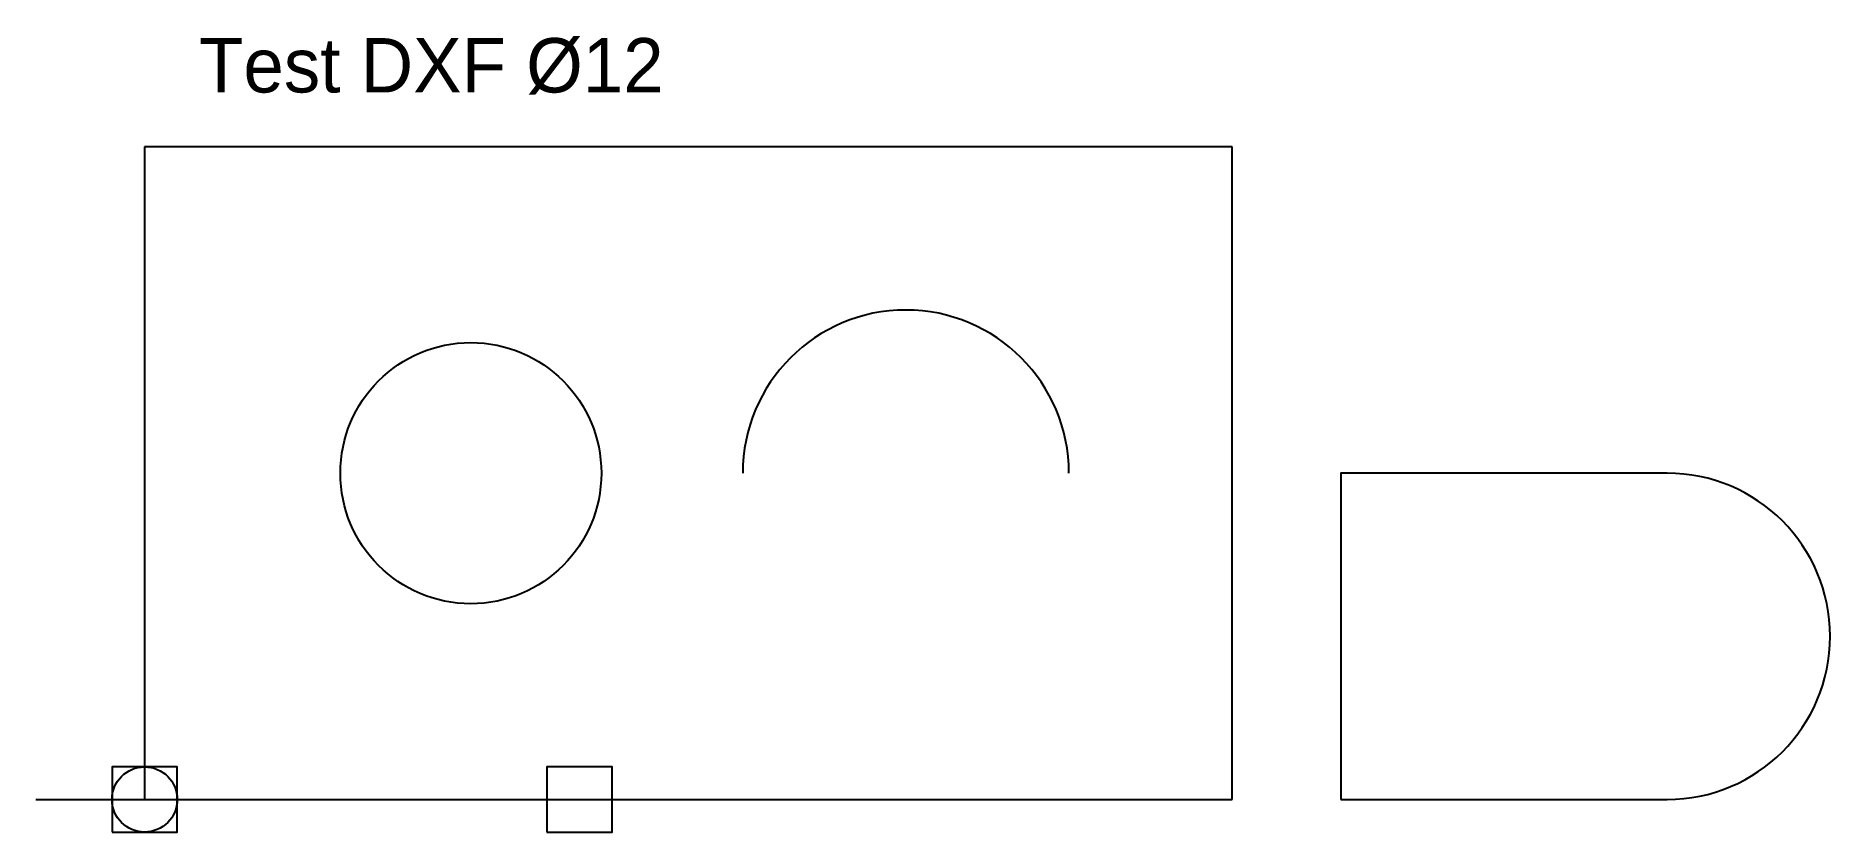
# Model space of a CAD drawing. Extents: x -10 to 155, y -3 to 70.
import ezdxf

# ---------------------------------------------------------------- set-up
doc = ezdxf.new("R2010")
doc.units = 0
doc.header["$MEASUREMENT"] = 0
doc.layers.add('MURS', color=1, linetype='Continuous')

# ---------------------------------------------------------------- blocks, each defined once
blk = doc.blocks.new('VANNE_TEST')
at = {"linetype": 'Continuous'}
blk.add_line((-10, 0), (10, 0), dxfattribs=at)
blk.add_lwpolyline([(-3, -3), (3, -3), (3, 3), (-3, 3)], close=True, dxfattribs=at)
blk.add_circle((0, 0), 3, dxfattribs=at)
blk = doc.blocks.new('*U3')
at = {"linetype": 'Continuous'}
blk.add_line((-10, 0), (10, 0), dxfattribs=at)
blk.add_lwpolyline([(-3, -3), (3, -3), (3, 3), (-3, 3)], close=True, dxfattribs=at)

msp = doc.modelspace()

# ---------------------------------------------------------------- linework, layer by layer
at = {"color": 5}
msp.add_lwpolyline([(110, 0), (140, 0, 1), (140, 30), (110, 30)], format="xyb", close=True, dxfattribs=at)
msp.add_circle((30, 30), 12)
at = {"color": 3}
msp.add_arc((70, 30), 15, 0, 180, dxfattribs=at)
at = {"layer": 'MURS'}
for p, q in [((100, 60), (0, 60)), ((0, 60), (0, 0)), ((100, 0), (100, 60)), ((0, 0), (100, 0))]:
    msp.add_line(p, q, dxfattribs=at)

# ---------------------------------------------------------------- block references
at = {"linetype": 'Continuous'}
for name, p in [('VANNE_TEST', (0, 0)), ('*U3', (40, 0))]:
    msp.add_blockref(name, p, dxfattribs=at)

# ---------------------------------------------------------------- texts
msp.add_text('Test DXF %%c12', height=5).set_placement((5, 65))

doc.saveas('drawing.dxf')
